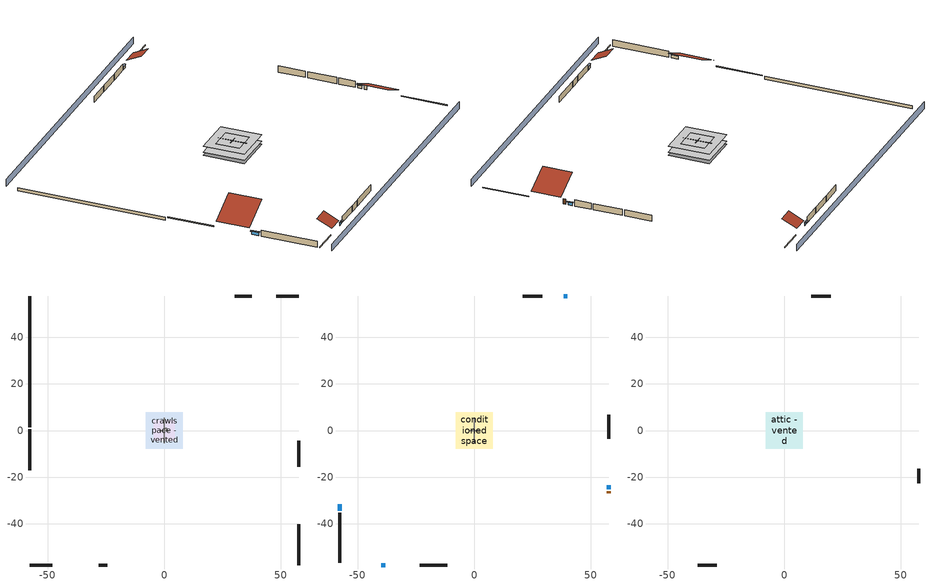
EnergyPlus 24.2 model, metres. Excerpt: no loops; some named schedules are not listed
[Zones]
crawlspace - vented
 floor foundation (Slab2 construction): -7.89,-7.89 -7.89,7.89 7.89,7.89 7.89,-7.89 z-0.91
 wall outside (RimJoist1 construction): -57.72,0.47 -57.72,-17.12 z0.3:0.61
 wall outside (RimJoist2 construction): 57.72,57.72 47.97,57.72 z0.3:0.61
 wall outside (RimJoist3 construction): 57.72,-57.72 57.72,-40.13 z0.3:0.61
 wall outside (RimJoist4 construction): -57.72,-57.72 -47.97,-57.72 z0.3:0.61
 wall foundation (FoundationWall1 construction): -57.72,57.72 -57.72,1.39 z-0.91:0.3
furnace airloop ret air zone
 floor adiabatic (AdiabaticConst): 0,0 0,1 1,1 1,0 z0
 wall adiabatic (AdiabaticConst): 0,1 0,0 1,0 1,1 0,1 z0:1
 ceiling adiabatic (AdiabaticConst): 1,0 1,1 0,1 0,0 z1
garage
 floor foundation (Slab1 construction): -4.48,-4.48 -4.48,4.48 4.48,4.48 4.48,-4.48 z0
 wall outside (Wall1 construction): 37.52,57.72 30.2,57.72 z0.3:2.74
 wall outside (Wall12 construction): -28.06,-57.72 -24.41,-57.72 z0.3:2.74
 wall outside (Wall2 construction): 57.72,-15.48 57.72,-4.5 z0.3:2.74
 wall to conditioned space (Wall5 construction Reversed): 0,5.49 0,-5.49 z0.3:2.74
 wall to conditioned space (Wall6 construction Reversed): -1.83,0 1.83,0 z0.3:2.74
conditioned space
 floor to crawlspace - vented (Floor2 construction): -7.89,-7.89 -7.89,7.89 7.89,7.89 7.89,-7.89 z0.3
 wall outside (AdiabaticWallConstruction 1): 57.72,-26.97 57.72,-26.05 z0.3:2.34
 wall outside (AdiabaticWallConstruction): -57.72,-31.69 -57.72,-34.42 z0.3:1.52; 39.84,57.72 38.45,57.72 z0.3:1.25; 57.72,-25.13 57.72,-23.5 z0.3:1.37; -39.84,-57.72 -38.15,-57.72 z0.3:1.4
 wall outside (Wall3 construction): -57.72,-35.35 -57.72,-56.79 z0.3:2.74
 wall outside (Wall4 construction): 29.27,57.72 20.8,57.72 z0.3:2.74
 wall outside (Wall7 construction): 57.72,-3.57 57.72,6.79 z0.3:2.74
 wall outside (Wall8 construction): -23.48,-57.72 -11.57,-57.72 z0.3:2.74
 window (WindowConstruction): -57.72,-31.69 -57.72,-34.42 z0.3:1.52
 window (WindowConstruction 1): 39.84,57.72 38.45,57.72 z0.3:1.25
 window (WindowConstruction 2): 57.72,-25.13 57.72,-23.51 z0.3:1.37
 window (WindowConstruction 3): -39.84,-57.72 -38.15,-57.72 z0.3:1.4
 door (Door): 57.72,-26.97 57.72,-26.05 z0.3:2.34
attic - vented
 floor to garage (Floor1 construction): -4.48,-4.48 -4.48,4.48 4.48,4.48 4.48,-4.48 z2.74
 floor to conditioned space (Floor3 construction Reversed): -7.89,-7.89 -7.89,7.89 7.89,7.89 7.89,-7.89 z2.74
 wall outside (Wall10 construction): -37.22,-57.72 -28.99,-57.72 z0.3:2.74
 wall outside (Wall11 construction): 57.72,-22.58 57.72,-16.4 z0.3:2.74
 wall outside (Wall9 construction): 19.88,57.72 11.65,57.72 z0.3:2.74
 roof outside (Roof1 construction): -57.72,-30.76,2.74 -46.35,-30.76,8.43 -46.35,-18.05,8.43 -57.72,-18.05,2.74
 roof outside (Roof2 construction): 40.77,57.72,2.74 40.77,52.12,5.55 47.04,52.12,5.55 47.04,57.72,2.74
 roof outside (Roof3 construction): -40.77,-57.72,2.74 -40.77,-52.12,5.55 -47.04,-52.12,5.55 -47.04,-57.72,2.74
 roof outside (Roof4 construction): 57.72,-27.9,2.74 47.61,-27.9,7.8 47.61,-39.21,7.8 57.72,-39.21,2.74
shading: 57.72,62.29 -57.72,62.29 / -57.72,-62.29 57.72,-62.29 z0:2.74; -57.72,-34.73 -57.72,-31.38 -58.33,-31.38 -58.33,-34.73 z1.83; 38.14,57.72 40.15,57.72 40.15,58.33 38.14,58.33 z1.55; 57.72,-23.2 57.72,-25.43 58.33,-25.43 58.33,-23.2 z1.68; -37.85,-57.72 -40.15,-57.72 -40.15,-58.33 -37.85,-58.33 z1.71
[Building]
Building 1: Terrain=Suburbs
[Site:Location]
Portland Intl Arpt_OR: Latitude {deg}=45.59; Longitude {deg}=-122.6; Time Zone {hr}=-8; Elevation {m}=33; Keep Site Location Information=Yes
[Site:GroundTemperature:Shallow]
10.2558, 8.96328, 8.85977, 9.47314, 11.9355, 14.3863, 16.5111, 17.8571, 17.9714, 16.8767, 14.8061, 12.4304
[Site:WaterMainsTemperature]
Calculation Method=Schedule; Temperature Schedule=mains temperature schedule
[Material] Roughness=Rough; Thermal Absorptance=0.9
Name | Thickness {m} | Conductivity {W/m-K} | Density {kg/m3} | Specific Heat {J/kg-K} | Solar Absorptance | Visible Absorptance
asphalt or fiberglass shingles | 0.00635 | 0.162714 | 1121.4 | 1465.45 | 0.85 | 0.85
ceiling loosefill ins | 0.254 | 0.0480833 | 16.02 | 1046.75 | 0.7 | 0.7
ceiling stud and cavity | 0.1397 | 1.39189 | 65.682 | 1177.47 | 0.7 | 0.7
ceiling stud and cavity 1 | 0.1397 | 0.104117 | 65.682 | 1177.47 | 0.7 | 0.7
composite shingle siding | 0.00635 | 0.162714 | 1121.4 | 1465.45 | 0.7 | 0.7
concrete 4.0 in. | 0.1016 | 1.803125 | 2242.8 | 837.4 | 0.7 | 0.7
concrete 8.0 in. | 0.2032 | 1.803125 | 2242.8 | 837.4 | 0.7 | 0.7
door material | 0.04445 | 0.0612267 | 512.64 | 1214.23 | 0.7 | 0.7
floor covering | 0.0127 | 0.0433444 | 54.468 | 1339.84 | 0.6 | 0.6
floor rigid ins; wall rigid ins; wall rigid ins 1; wall rigid ins 2 | 0.051816 | 0.029427 | 32.04 | 1214.23 | 0.7 | 0.7
floor stud and cavity | 0.1397 | 0.236196 | 92.3553 | 1139.71 | 0.7 | 0.7
furniture material conditioned space 1; furniture material garage 1 | 0.1524 | 0.115458 | 640.8 | 1214.23 | 0.6 | 0.6
gypsum board | 0.0127 | 0.160291 | 801 | 837.4 | 0.6 | 0.6
osb sheathing 0.5 in. | 0.0127 | 0.115458 | 512.64 | 1214.23 | 0.6 | 0.6
osb sheathing 0.5 in. 1 | 0.0127 | 0.115458 | 512.64 | 1214.23 | 0.7 | 0.7
osb sheathing 0.75 in. | 0.01905 | 0.115458 | 512.64 | 1214.23 | 0.7 | 0.7
rim joist stud and cavity | 0.0508 | 0.144151 | 50.32683 | 1063.81 | 0.6 | 0.6
roof rigid ins | 0.00281632 | 0.029427 | 32.04 | 1214.23 | 0.7 | 0.7
soil 0.5 in. | 0.0127 | 1.3848 | 1842.3 | 418.7 | 0.7 | 0.7
wall rigid ins 3 | 0.512978 | 0.029427 | 32.04 | 1214.23 | 0.7 | 0.7
wall stud and cavity | 0.1397 | 0.348479 | 139.0536 | 1170.24 | 0.6 | 0.6
wall stud and cavity 1 | 0.1397 | 0.207325 | 139.0536 | 1170.24 | 0.7 | 0.7
wall stud and cavity 2 | 0.1397 | 0.222524 | 139.0536 | 1170.24 | 0.7 | 0.7
wall stud and cavity 3 | 0.0889 | 0.380278 | 52.3479 | 1209.89 | 0.7 | 0.7
wall stud and cavity 4 | 0.0889 | 0.391764 | 83.0341 | 1211.67 | 0.7 | 0.7
wood siding; wood siding 1 | 0.0254 | 0.102417 | 544.68 | 1172.36 | 0.7 | 0.7
[Material:NoMass]
Adiabatic: Roughness=Rough; Thermal Resistance {m2-K/W}=176.1; Thermal Absorptance=0.9; Solar Absorptance=0.7; Visible Absorptance=0.7
[WindowMaterial:SimpleGlazingSystem]
WindowMaterial: U-Factor {W/m2-K}=2.78222; Solar Heat Gain Coefficient=0.56
[Construction]
AdiabaticConst: Adiabatic
AdiabaticWallConstruction: wood siding, wall rigid ins 3, wall stud and cavity 3, gypsum board
AdiabaticWallConstruction 1: wood siding 1, wall rigid ins 3, wall stud and cavity 3, gypsum board
Door: door material
Floor1 construction: ceiling stud and cavity
Floor2 construction: floor stud and cavity, floor rigid ins, osb sheathing 0.75 in., floor covering
Floor3 construction Reversed: gypsum board, ceiling stud and cavity 1, ceiling loosefill ins
FoundationWall1 construction: concrete 8.0 in.
furniture construction conditioned space 1: furniture material conditioned space 1
furniture construction garage 1: furniture material garage 1
PartitionWallConstruction: gypsum board, wall stud and cavity 4, gypsum board
RimJoist1 construction; RimJoist2 construction; RimJoist3 construction; RimJoist4 construction: composite shingle siding, rim joist stud and cavity
Roof1 construction; Roof2 construction; Roof3 construction; Roof4 construction: asphalt or fiberglass shingles, roof rigid ins, osb sheathing 0.5 in.
Slab1 construction: concrete 4.0 in.
Slab2 construction: soil 0.5 in.
Wall1 construction; Wall10 construction; Wall11 construction; Wall12 construction; Wall2 construction; Wall9 construction: composite shingle siding, osb sheathing 0.5 in. 1, wall stud and cavity
Wall3 construction; Wall4 construction: composite shingle siding, wall rigid ins, osb sheathing 0.5 in. 1, wall stud and cavity 1, gypsum board
Wall5 construction Reversed: gypsum board, wall stud and cavity 2, osb sheathing 0.5 in. 1, wall rigid ins 1
Wall6 construction Reversed: gypsum board, wall stud and cavity 2, osb sheathing 0.5 in. 1, wall rigid ins 2
Wall7 construction; Wall8 construction: composite shingle siding, wall rigid ins 2, osb sheathing 0.5 in. 1, wall stud and cavity 1, gypsum board
WindowConstruction; WindowConstruction 1; WindowConstruction 2; WindowConstruction 3: WindowMaterial
[Zone] Multiplier=1
Name | Volume {m3} | Part of Total Floor Area
attic - vented | 444.92 | Yes
conditioned space | 606.66 | Yes
crawlspace - vented | 303.33 | Yes
furnace airloop ret air zone | 1 | No
garage | 195.726 | Yes
[Space]
Name | Zone | Volume {m3} | Space Type
attic - vented 1 | attic - vented | 444.92
conditioned space 1 | conditioned space | 606.66
crawlspace - vented 1 | crawlspace - vented | 303.33
furnace airloop ret air space | furnace airloop ret air zone |  | Plenum Space Type
garage 1 | garage | 195.726
[ZoneInfiltration:EffectiveLeakageArea] Schedule=Always On Discrete
Name | Zone or Space | Effective Air Leakage Area {cm2} | Stack Coefficient | Wind Coefficient
infil attic - vented 1 | attic - vented 1 | 10967.7 | 0.000282064 | 4.081e-05
infil garage 1 | garage 1 | 203.878 | 0.000129147 | 4.64657e-05
[ZoneMixing] Schedule=Always On Continuous; Design Flow Rate Calculation Method=Flow/Zone; Design Flow Rate {m3/s}=0
Name | Zone or Space | Source Zone or Space
whole house fan mix | attic - vented | conditioned space
furnace airloop_0 ZoneMixDZToCond mix | conditioned space | crawlspace - vented
furnace airloop_0 ZoneMixCondToDZ mix | crawlspace - vented | conditioned space
[SurfaceProperty:IncidentSolarMultiplier] Incident Solar Multiplier=1; Incident Solar Multiplier Schedule=trans schedule winter=0.85 summer=0.7
Window1; Window2; Window3; Window4
[InternalMass]
Name | Construction | Zone or ZoneList | Space or SpaceList | Surface Area {m2}
furniture mass conditioned space 1 | furniture construction conditioned space 1 | conditioned space | conditioned space 1 | 99.51774
partition wall mass | PartitionWallConstruction | conditioned space | conditioned space 1 | 248.794
furniture mass garage 1 | furniture construction garage 1 | garage | garage 1 | 8.02682
[Lights] Design Level Calculation Method=LightingLevel; Return Air Fraction=0; Fraction Radiant=0.6; Fraction Visible=0.2; Fraction Replaceable=1
Name | Zone or ZoneList or Space or SpaceList | Schedule | Lighting Level {W}
interior lighting | conditioned space 1 | lighting_interior | 372.993
garage lighting | garage 1 | lighting_garage | 9.12937
[People]
occupants: Zone or ZoneList or Space or SpaceList=conditioned space 1; Number of People Schedule=occupants; Number of People Calculation Method=People; Number of People=6; Fraction Radiant=0.314171; Sensible Heat Fraction=0.56303; Activity Level Schedule=occupants activity schedule; Carbon Dioxide Generation Rate {m3/s-W}=0; Enable ASHRAE 55 Comfort Warnings=No; Mean Radiant Temperature Calculation Type=EnclosureAveraged
[ElectricEquipment] Design Level Calculation Method=EquipmentLevel
Name | Zone or ZoneList or Space or SpaceList | Schedule | Design Level {W} | Fraction Latent | Fraction Radiant | Fraction Lost
clothes dryer | conditioned space 1 | clothes_dryer | 3372.21 | 0.015 | 0.081 | 0.85
clothes washer | conditioned space 1 | clothes_washer | 239.996 | 0.03 | 0.162 | 0.7
cooking range | conditioned space 1 | cooking_range | 161.665 | 0.16 | 0.384 | 0.2
dishwasher | conditioned space 1 | dishwasher | 283.342 | 0.3 | 0.18 | 0.4
fridge | conditioned space 1 | fridge schedule | 46.9578 | 0 | 0.6 | 0
mech vent bath fan 0 | conditioned space 1 | mech vent bath fan 0 schedule | 30 | 0 | 0 | 1
mech vent house fan | conditioned space 1 | mech vent house fan schedule | 0 | 0 | 0 | 1
mech vent house fan cfis | conditioned space 1 | mech vent house fan cfis schedule | 0 | 0 | 0 | 0
mech vent range fan 0 | conditioned space 1 | mech vent range fan 0 schedule | 30 | 0 | 0 | 1
misc permanent spa heater | conditioned space 1 | misc permanent spa heater schedule | 657.61 | 0 | 0 | 1
misc permanent spa pump | conditioned space 1 | misc permanent spa pump schedule | 687.699 | 0 | 0 | 1
misc plug loads | conditioned space 1 | plug_loads_other | 270.522 | 0.021 | 0.558 | 0.049
misc tv | conditioned space 1 | plug_loads_tv | 386.478 | 0 | 0.6 | 0
whole house fan | conditioned space 1 | Always On Discrete | 0 | 0 | 0 | 1
freezer | garage 1 | freezer schedule | 194.914 | 0 | 0.6 | 0
fridge 1 | garage 1 | fridge schedule 1 | 90.9498 | 0 | 0.6 | 0
[OtherEquipment] Design Level Calculation Method=EquipmentLevel
Name | Fuel Type | Zone or ZoneList or Space or SpaceList | Schedule | Design Level {W} | Fraction Latent | Fraction Radiant | Fraction Lost
clothes dryer 1 | Electricity | conditioned space 1 | clothes_dryer | 0 | 0.015 | 0.081 | 0.85
cooking range 1 | NaturalGas | conditioned space 1 | cooking_range | 4737.94 | 0.16 | 0.384 | 0.2
furnace airloop_0 SupCondToLv; furnace airloop_0 SupSensLkToCond; mech vent house fan sensible load | None | conditioned space 1 | Always On Discrete | 0 | 0 | 0 | 0
furnace airloop_0 SupLatLkToCond; mech vent house fan latent load | None | conditioned space 1 | Always On Discrete | 0 | 1 | 0 | 0
general water use latent | None | conditioned space 1 | general water use schedule | 117.996 | 1 | 0 | 0
general water use sensible | None | conditioned space 1 | general water use schedule | -116.29 | 0 | 0.6 | 0
furnace airloop_0 RetCondToDZ; furnace airloop_0 SupCondToDZ; furnace airloop_0 SupSensLkToDZ | None | crawlspace - vented 1 | Always On Discrete | 0 | 0 | 0 | 0
furnace airloop_0 SupLatLkToDZ | None | crawlspace - vented 1 | Always On Discrete | 0 | 1 | 0 | 0
furnace airloop_0 RetCondToRP; furnace airloop_0 RetSensLkToRP | None | furnace airloop ret air space | Always On Discrete | 0 | 0 | 0 | 0
furnace airloop_0 RetLatLkToRP | None | furnace airloop ret air space | Always On Discrete | 0 | 1 | 0 | 0
water heater energy adjustment1 | Electricity | garage 1 | Always On Discrete | 0.01 | 0 | 0 | 1
water heater lat | None | garage 1 | Always On Discrete | 0 | 1 | 0 | 0
water heater sens | None | garage 1 | Always On Discrete | 0 | 0 | 0 | 0
[ZoneInfiltration:DesignFlowRate] Schedule=Always On Discrete
Name | Zone or ZoneList or Space or SpaceList | Design Flow Rate Calculation Method | Design Flow Rate {m3/s} | Air Changes per Hour {1/hr} | Constant Term Coefficient | Temperature Term Coefficient | Velocity Term Coefficient | Velocity Squared Term Coefficient
infil flow; natural vent flow; whole house fan flow | conditioned space 1 | Flow/Zone | 0
crawlspace_vented 1 duct leakage imbalance infil flow | crawlspace - vented 1 | Flow/Zone | 0
infil crawlspace - vented 1 | crawlspace - vented 1 | AirChanges/Hour |  | 2.6013 | 1 | 0 | 0 | 0
[SurfaceProperty:ExposedFoundationPerimeter] Exposed Perimeter Calculation Method=TotalExposedPerimeter
Name | Total Exposed Perimeter {m}
Slab2 | 56.32704
Slab1 | 21.9456
[SpaceList]
Plenum Space Type: furnace airloop ret air space
[AvailabilityManager:Scheduled] Schedule=Always On Discrete
furnace airloop Availability Manager; room ac airloop Availability Manager
[AirLoopHVAC:ReturnPlenum]
Air Loop HVAC Return Plenum 1: Zone=furnace airloop ret air zone
[WaterUse:Equipment]
dishwasher: Peak Flow Rate {m3/s}=4.4379e-06; Flow Rate Fraction Schedule=hot_water_dishwasher
[Foundation:Kiva] Wall Depth Below Slab {m}=0.2032
Name | Initial Indoor Air Temperature {C} | Wall Height Above Grade {m}
Foundation Kiva 1 | 13.4258 | 0.1016
Foundation Kiva 2 | 8.58325 | 0.3048
[Foundation:Kiva:Settings]
Soil Conductivity {W/m-K}=1.3848; Soil Density {kg/m3}=1842.3; Soil Specific Heat {J/kg-K}=418.7; Ground Solar Absorptivity=0.9; Ground Thermal Absorptivity=0.9; Ground Surface Roughness {m}=0.03; Far-Field Width {m}=40; Deep-Ground Boundary Condition=ZeroFlux; Deep-Ground Depth {m}=40; Minimum Cell Dimension {m}=0.2; Maximum Cell Growth Coefficient=3; Simulation Timestep=Timestep
[Exterior:Lights]
exterior lighting: Schedule=exterior lighting schedule; Design Level {W}=8.97151
[EnergyManagementSystem:GlobalVariable]
furnace_airloop_0_DuctImbalLkExhFanEquivCond
furnace_airloop_0_DuctImbalLkExhFanEquivDZ
furnace_airloop_0_DuctImbalLkSupFanEquivCond
furnace_airloop_0_DuctImbalLkSupFanEquivDZ
furnace_airloop_0_DZ_T
furnace_airloop_0_DZ_W
furnace_airloop_0_RetCondToDZ
furnace_airloop_0_RetCondToRP
furnace_airloop_0_RetLatLkToRP
furnace_airloop_0_RetSensLkToRP
furnace_airloop_0_SupCondToDZ
furnace_airloop_0_SupCondToLv
furnace_airloop_0_SupLatLkToCond
furnace_airloop_0_SupLatLkToDZ
furnace_airloop_0_SupSensLkToCond
furnace_airloop_0_SupSensLkToDZ
furnace_airloop_0_ZoneMixCondToDZ
furnace_airloop_0_ZoneMixDZToCond
furnace_airloop_AH_MFR
furnace_airloop_AH_Tout
furnace_airloop_AH_VFR
furnace_airloop_AH_Wout
furnace_airloop_Fan_RTF
furnace_airloop_RA_T
furnace_airloop_Ra_W
infil_program_Qfan
infil_program_Qinf
natural_vent_program_Qnv
natural_vent_program_Qwhf
room_ac_airloop_Fan_RTF
[EnergyManagementSystem:Sensor]
Name | Output:Variable or Output:Meter Index Key | Output:Variable or Output:Meter
airflow_gain | infil flow | Infiltration Sensible Heat Gain Energy
airflow_gain_1 | natural vent flow | Infiltration Sensible Heat Gain Energy
airflow_gain_2 | whole house fan flow | Infiltration Sensible Heat Gain Energy
airflow_loss | infil flow | Infiltration Sensible Heat Loss Energy
airflow_loss_1 | natural vent flow | Infiltration Sensible Heat Loss Energy
airflow_loss_2 | whole house fan flow | Infiltration Sensible Heat Loss Energy
clg_load_cond |  | Cooling:EnergyTransfer:Zone:CONDITIONED SPACE
clg_load_duct |  | Cooling:EnergyTransfer:Zone:FURNACE AIRLOOP RET AIR ZONE
clg_sp_s; clg_sp_s_1 | cooling setpoint | Schedule Value
clothes_dryer_exhaust_0_sch_s | clothes_dryer | Schedule Value
cool_season | cooling season schedule | Schedule Value
ducts_conv | furnace airloop_0 RetCondToRP | Other Equipment Convective Heating Energy
ducts_conv_1 | furnace airloop_0 RetLatLkToRP | Other Equipment Convective Heating Energy
ducts_conv_2 | furnace airloop_0 RetSensLkToRP | Other Equipment Convective Heating Energy
ducts_conv_3 | furnace airloop_0 SupCondToLv | Other Equipment Convective Heating Energy
ducts_conv_4 | furnace airloop_0 SupLatLkToCond | Other Equipment Convective Heating Energy
ducts_conv_5 | furnace airloop_0 SupSensLkToCond | Other Equipment Convective Heating Energy
ducts_rad | furnace airloop_0 RetCondToRP | Other Equipment Radiant Heating Energy
ducts_rad_1 | furnace airloop_0 RetLatLkToRP | Other Equipment Radiant Heating Energy
ducts_rad_2 | furnace airloop_0 RetSensLkToRP | Other Equipment Radiant Heating Energy
ducts_rad_3 | furnace airloop_0 SupCondToLv | Other Equipment Radiant Heating Energy
ducts_rad_4 | furnace airloop_0 SupLatLkToCond | Other Equipment Radiant Heating Energy
ducts_rad_5 | furnace airloop_0 SupSensLkToCond | Other Equipment Radiant Heating Energy
fridge_tin_s_1 | garage | Zone Mean Air Temperature
furnace_airloop_0_DZ_T_s | crawlspace - vented | Zone Air Temperature
furnace_airloop_0_DZ_W_s | crawlspace - vented | Zone Mean Air Humidity Ratio
furnace_airloop_AH_MFR_s | Node 16 | System Node Mass Flow Rate
furnace_airloop_AH_Tout_s | Node 16 | System Node Temperature
furnace_airloop_AH_VFR_s | Node 16 | System Node Current Density Volume Flow Rate
furnace_airloop_AH_Wout_s | Node 16 | System Node Humidity Ratio
furnace_airloop_RA_T_s | Node 19 | System Node Temperature
furnace_airloop_Ra_W_s | Node 19 | System Node Humidity Ratio
htg_load_cond |  | Heating:EnergyTransfer:Zone:CONDITIONED SPACE
htg_load_duct |  | Heating:EnergyTransfer:Zone:FURNACE AIRLOOP RET AIR ZONE
htg_sp_s; htg_sp_s_1 | heating setpoint | Schedule Value
ig_ee_conv | clothes dryer | Electric Equipment Convective Heating Energy
ig_ee_conv_2 | cooking range | Electric Equipment Convective Heating Energy
ig_ee_conv_3 | dishwasher | Electric Equipment Convective Heating Energy
ig_ee_conv_4 | fridge | Electric Equipment Convective Heating Energy
ig_ee_conv_5 | misc permanent spa heater | Electric Equipment Convective Heating Energy
ig_ee_conv_6 | misc permanent spa pump | Electric Equipment Convective Heating Energy
ig_ee_conv_7 | misc plug loads | Electric Equipment Convective Heating Energy
ig_ee_conv_8 | misc tv | Electric Equipment Convective Heating Energy
ig_ee_conv_9 | whole house fan | Electric Equipment Convective Heating Energy
ig_ee_rad | clothes dryer | Electric Equipment Radiant Heating Energy
ig_ee_rad_2 | cooking range | Electric Equipment Radiant Heating Energy
ig_ee_rad_3 | dishwasher | Electric Equipment Radiant Heating Energy
ig_ee_rad_4 | fridge | Electric Equipment Radiant Heating Energy
ig_ee_rad_5 | misc permanent spa heater | Electric Equipment Radiant Heating Energy
ig_ee_rad_6 | misc permanent spa pump | Electric Equipment Radiant Heating Energy
ig_ee_rad_7 | misc plug loads | Electric Equipment Radiant Heating Energy
ig_ee_rad_8 | misc tv | Electric Equipment Radiant Heating Energy
ig_ee_rad_9 | whole house fan | Electric Equipment Radiant Heating Energy
ig_lgt_conv | interior lighting | Lights Convective Heating Energy
ig_lgt_rad | interior lighting | Lights Radiant Heating Energy
ig_lgt_vis | interior lighting | Lights Visible Radiation Heating Energy
ig_oe_conv | clothes dryer 1 | Other Equipment Convective Heating Energy
ig_oe_conv_1 | cooking range 1 | Other Equipment Convective Heating Energy
ig_oe_conv_2 | general water use latent | Other Equipment Convective Heating Energy
ig_oe_conv_3 | general water use sensible | Other Equipment Convective Heating Energy
ig_oe_rad | clothes dryer 1 | Other Equipment Radiant Heating Energy
ig_oe_rad_1 | cooking range 1 | Other Equipment Radiant Heating Energy
ig_oe_rad_2 | general water use latent | Other Equipment Radiant Heating Energy
ig_oe_rad_3 | general water use sensible | Other Equipment Radiant Heating Energy
ig_ppl_conv | occupants | People Convective Heating Energy
ig_ppl_rad | occupants | People Radiant Heating Energy
im_conv | furniture mass conditioned space 1 | Surface Inside Face Convection Heat Gain Energy
im_conv_1 | partition wall mass | Surface Inside Face Convection Heat Gain Energy
im_ig | furniture mass conditioned space 1 | Surface Inside Face Internal Gains Radiation Heat Gain Energy
im_ig_1 | partition wall mass | Surface Inside Face Internal Gains Radiation Heat Gain Energy
im_lgt | furniture mass conditioned space 1 | Surface Inside Face Lights Radiation Heat Gain Energy
im_lgt_1 | partition wall mass | Surface Inside Face Lights Radiation Heat Gain Energy
im_sol | furniture mass conditioned space 1 | Surface Inside Face Solar Radiation Heat Gain Energy
im_sol_1 | partition wall mass | Surface Inside Face Solar Radiation Heat Gain Energy
im_surf | furniture mass conditioned space 1 | Surface Inside Face Net Surface Thermal Radiation Heat Gain Energy
im_surf_1 | partition wall mass | Surface Inside Face Net Surface Thermal Radiation Heat Gain Energy
mech_vent_bath_fan_0_sch_s | mech vent bath fan 0 schedule | Schedule Value
mech_vent_range_fan_0_sch_s | mech vent range fan 0 schedule | Schedule Value
mv_conv | mech vent bath fan 0 | Electric Equipment Convective Heating Energy
mv_conv_1 | mech vent house fan | Electric Equipment Convective Heating Energy
mv_conv_2 | mech vent house fan cfis | Electric Equipment Convective Heating Energy
mv_conv_3 | mech vent range fan 0 | Electric Equipment Convective Heating Energy
mv_conv_4 | mech vent house fan latent load | Other Equipment Convective Heating Energy
mv_conv_5 | mech vent house fan sensible load | Other Equipment Convective Heating Energy
mv_rad | mech vent bath fan 0 | Electric Equipment Radiant Heating Energy
mv_rad_1 | mech vent house fan | Electric Equipment Radiant Heating Energy
mv_rad_2 | mech vent house fan cfis | Electric Equipment Radiant Heating Energy
mv_rad_3 | mech vent range fan 0 | Electric Equipment Radiant Heating Energy
mv_rad_4 | mech vent house fan latent load | Other Equipment Radiant Heating Energy
mv_rad_5 | mech vent house fan sensible load | Other Equipment Radiant Heating Energy
natural_vent_s | natural vent schedule | Schedule Value
out_pb_s |  | Site Outdoor Air Barometric Pressure
out_wt_s |  | Site Outdoor Air Humidity Ratio
site_vw_s |  | Site Wind Speed
ss_back_out | Window1 | Surface Window Shortwave from Zone Back Out Window Heat Transfer Rate
ss_back_out_1 | Window2 | Surface Window Shortwave from Zone Back Out Window Heat Transfer Rate
ss_back_out_2 | Window3 | Surface Window Shortwave from Zone Back Out Window Heat Transfer Rate
ss_back_out_3 | Window4 | Surface Window Shortwave from Zone Back Out Window Heat Transfer Rate
ss_conv | Door1 | Surface Inside Face Convection Heat Gain Energy
ss_conv_1 | Window1 | Surface Inside Face Convection Heat Gain Energy
ss_conv_2 | Window2 | Surface Inside Face Convection Heat Gain Energy
ss_conv_3 | Window3 | Surface Inside Face Convection Heat Gain Energy
ss_conv_4 | Window4 | Surface Inside Face Convection Heat Gain Energy
ss_ig | Door1 | Surface Inside Face Internal Gains Radiation Heat Gain Energy
